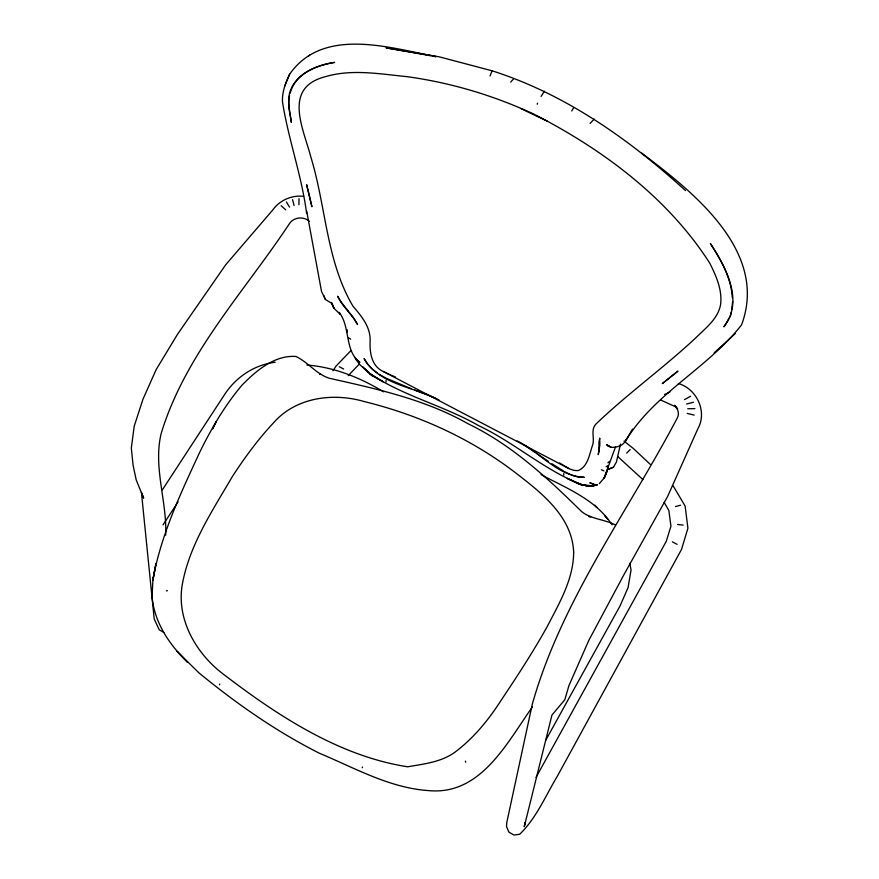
<?xml version="1.0" encoding="UTF-8"?>
<svg xmlns="http://www.w3.org/2000/svg" width="879" height="879" viewBox="0 0 879 879"><rect width="100%" height="100%" fill="white"/><g stroke="black" fill="none" stroke-linecap="round" stroke-linejoin="round"><path stroke-width="1.32" d="M298.904 204.697L299.025 198.698M354.841 357.687L359.863 362.379C344.315 350.831 350.732 327.109 339.129 312.375L340.393 314.429L333.987 308.353L331.515 303.222L325.406 299.486L321.538 291.509L306.65 210.916M386.057 381.936L386.112 380.387M524.862 824.656L525.027 822.59M598.94 451.279L598.918 442.346L599.742 438.072L599.841 445.17L598.225 454.608L599.038 450.817M347.117 332.031L347.381 329.955M524.906 822.843L524.269 826.689L551.924 715.099L564.801 699.761L568.944 685.587L588.842 640.319L624.222 574.152L667.655 496.393L697.838 428.809C707.54 411.79 696.827 388.804 678.346 383.508M731.273 312.089L730.493 315.979L723.911 326.834C744.238 300.959 725.834 266.952 710.386 243.56C720.879 259.876 731.284 277.775 732.284 297.596M731.8 309.507L732.625 301.629M620.475 444.082L616.421 462.024L613.41 467.32L607.993 469.408L613.553 467.068M289.598 95.569C287.125 104.403 290.224 113.655 291.378 122.478C290.114 113.347 287.532 102.964 289.499 93.317C295.003 73.77 316.297 65.024 334.701 62.387C316.704 65.288 295.08 73.649 290.202 93.185M219.552 684.73L219.739 684.049M537.223 104.249L537.541 103.184M435.896 56.586C389.496 47.697 323.022 26.458 289.609 74.243C285.51 82.967 282.049 91.943 282.467 101.777C288.356 139.332 301.706 175.47 306.595 213.322M608.411 466.749L604.532 477.583L599.324 483.604M615.509 446.906L603.994 478.407L606.829 471.627L605.62 474.902M362.247 767.719L362.489 767.048M625.837 439.643C624.2 445.565 616.882 447.609 611.377 447.367L606.576 444.73L610.971 447.103L607.818 446.125M284.653 86.252L289.609 74.243M490.01 75.968L492.13 70.814C565.384 94.163 629.122 139.234 685.466 190.578M632.495 429.106L624.87 442.181C653.207 393.924 707.705 368.444 741.557 324.867C768.993 251.196 692.465 191.424 641.703 153.111M212.674 428.721L216.19 421.7L212.718 428.71M545.606 740.47L620.014 605.994L628.067 587.59L631.045 570.042L629.847 563.296M536.025 777.388L666.216 541.442L670.952 526.191L668.875 510.611L664.194 502.403M571.735 110.941L573.756 107.623M541.09 96.448L544.376 91.196M332.987 370.74L336.053 366.082L350.743 350.798M162.351 489.856L225.299 393.451C236.759 376.586 254.767 364.73 275.16 362.236M163.044 524.84L178.03 501.964M532.454 706.881C506.93 742.832 480.813 795.495 428.809 790.617C389.705 788.056 354.764 767.993 319.341 753.215C276.083 731.383 236.297 703.519 198.896 672.831L177.086 651.383L187.765 662.425C169.449 644.944 154.144 622.244 152.045 596.412L152.935 579.58C161.022 534.762 180.777 493.053 199.841 452.026C211.465 428.337 224.848 405.373 241.978 385.2C255.965 370.872 274.72 354.797 296.036 356.5C308.057 362.247 316.11 373.883 329.021 378.179C376.772 388.925 425.326 399.429 468.309 423.898C511.875 444.917 547.529 478.022 581.656 511.622C591.446 519.39 604.378 519.203 615.069 524.84M510.71 82.077L513.402 79.11M590.117 123.39L594.215 119.072M348.194 375.674L359.324 364.049M626.683 453.081L630.177 449.587M714.133 352.918L735.196 333.624M607.905 462.783L609.466 461.431M308.276 56.102L309.672 55.058M606.081 466.738L608.158 465.518M684.554 399.593L690.597 396.253M596.237 485.175L597.456 484.637L596.237 485.175L589.798 482.769L594.676 484.725M664.546 394.473L669.941 392.056M593.303 485.285L595.874 485.043L589.633 485.922L582.722 485.109L567.23 478.352C575.382 482.758 584.656 487.142 594.182 485.669M593.567 485.856L584.293 485.285L593.567 485.856L596.654 484.988M675.511 506.557L680.544 505.205M686.631 404.043L693.487 402.23M166.351 590.864L167.471 590.688M589.435 485.647L586.864 485.889L578.25 483.747L582.722 485.109L578.25 483.747L582.074 484.933M687.73 408.757L694.904 408.614M677.599 524.477L683.126 525.082M303.552 196.358C291.927 194.841 279.533 200.357 272.754 209.982L225.65 264.843L177.558 334.229L156.187 369.532L143.013 399.121L134.19 426.249L131.334 448.037L133.07 465.178L136.212 479.934L143.651 498.162L141.431 492.427L154.199 618.959L159.231 629.793L163.835 632.451M306.892 365.016C334.449 367.18 360.137 377.662 383.64 391.825M430.479 55.718L386.024 47.851L439.093 56.794L492.13 70.814M433.182 56.201L435.874 56.674M687.202 413.416L694.212 415.075M571.592 475.099L578.909 477.253L584.249 477.275C557.879 476.528 539.618 451.828 517.149 440.917M534.355 114.358C493.91 95.525 450.817 82.615 406.57 76.605C379.783 73.99 351.787 68.804 325.395 76.682C282.302 87.702 303.464 128.532 310.957 157.407C325.966 206.466 326.318 261.173 352.929 306.134C361.412 316.077 370.696 326.988 370.114 340.931C369.609 352.49 371.432 366.224 383.398 371.531L569.065 468.661L573.866 470.386L578.03 470.628C588.007 466.837 589.38 454.102 592.578 445.181C594.995 438.28 590.314 430.205 595.786 424.216C627.441 393.814 663.546 367.993 695.696 337.932C705.365 328.274 717.901 319.066 720.549 304.793C722.516 290.07 716.154 275.918 709.705 263.063C668.139 198.182 603.412 149.913 535.542 114.973M414.646 390.012L429.128 395.616M390.518 375.069L395.451 376.981M411.02 388.617L386.375 378.333L379.168 374.3M430.336 396.121L435.193 398.154M439.093 400.088C414.438 386.76 379.223 384.969 364.082 358.533L367.169 363.697L371.894 368.861M580.865 484.417C544.046 469.782 514.259 442.456 478.539 425.579C443.587 405.549 403.472 396.154 369.883 373.652L383.156 381.783L372.114 375.619L362.533 366.565M660.975 400.154L675.259 406.647L677.643 408.977L674.534 405.285C677.863 408.68 679.819 413.899 677.138 418.283C627.452 512.479 561.538 600.577 532.311 704.134L506.776 822.557L506.502 826.579L508.864 832.105L513.951 835.05L519.731 834.226C536.41 818.041 545.551 795.847 557.352 776.179L681.5 549.485L687.916 528.235L685.126 506.062L673.138 485.867M601.357 469.749L603.873 470.847M520.851 108.578L547.342 121.192M564.812 471.803L570.46 474.55M383.398 371.531L389.331 374.476M339.261 366.719L343.634 369.015M672.358 541.849L677.149 544.365M541.057 474.627C566.647 488.339 595.566 499.404 612.048 524.796M309.43 221.42C303.574 215.992 293.652 217.08 289.345 223.782C244.318 291.85 185.26 354.006 161.165 433.556C153.023 467.342 167.098 501.14 165.691 535.19M569.065 468.661L559.527 462.969M348.491 337.822L350.677 339.162M551.858 463.738L563.736 471.133M523.455 444.554L534.366 451.85M548.496 461.453L536.498 453.3M372.938 369.641L377.091 372.74M624.035 441.137L633.451 448.565L650.317 464.42M617.695 456.487L642.89 479.593M281.137 205.719L285.752 209.85M604.884 516.105L607.872 519.357M594.786 505.117L596.929 507.469M364.818 369.169L372.114 375.619L359.994 364.84L355.808 359.324M286.389 201.939L289.532 207.103M331.57 302.42L333.987 308.353L331.855 303.332M325.406 299.486L323.879 295.575M465.365 761.126L465.76 762.214M292.542 199.698L294.102 205.488M563.758 473.506L563.791 475.143M573.657 552.166C573.58 579.283 559.11 603.499 547.035 626.903C532.949 652.174 517.094 676.401 501.019 700.442C488.241 720.384 472.99 738.964 453.784 753.05C440.104 762.258 423.513 764.06 407.658 766.785C339.151 756.182 277.566 715.627 223.453 674.248C195.742 653.394 175.624 618.333 182.579 582.986C189.996 544.035 212.641 510.479 232.232 476.748C244.538 457.816 257.877 439.555 273.325 423.052C295.674 397.231 333.185 392.364 364.609 401.659C419.03 415.009 471.199 438.731 515.72 472.935C541.563 492.899 572.218 516.599 573.657 552.166M155.869 564.032L152.847 580.316L156.012 563.472L155.869 564.032M670.457 377.058L662.305 383.607L677.962 371.114L670.457 377.058M590.073 516.533L588.776 516.544L590.699 516.753L590.073 516.533M347.71 310.452L340.788 301.64L337.69 296.212C342.59 306.782 351.93 314.308 357.511 324.428L353.468 317.638L347.71 310.452M319.571 373.641L319.923 374.498L319.571 373.641M309.243 195.27L306.639 184.744L311.913 206.752L309.243 195.27"/></g></svg>
